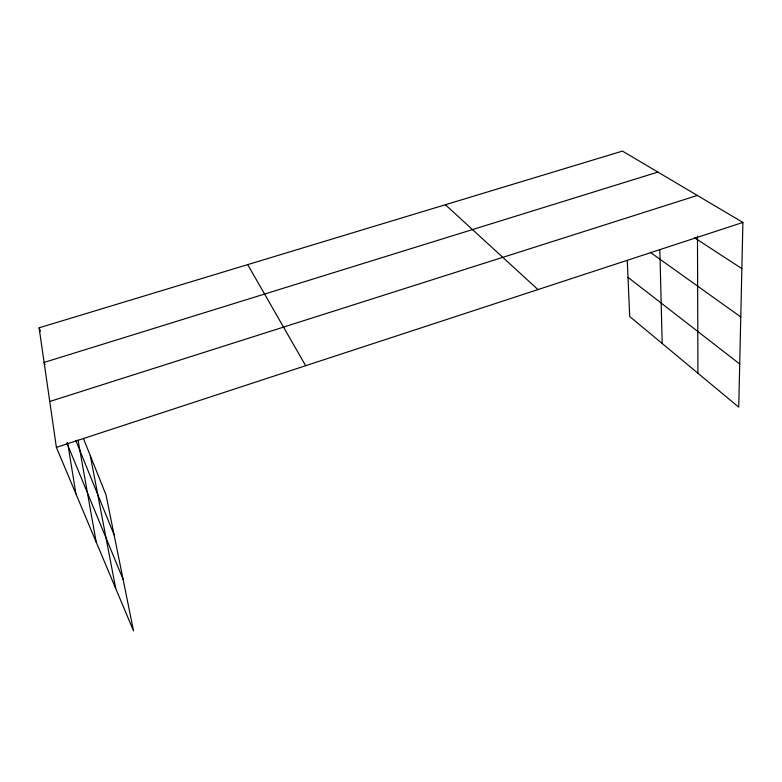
<?xml version="1.0" encoding="UTF-8"?>
<svg xmlns="http://www.w3.org/2000/svg" width="782" height="782" viewBox="0 0 782 782"><rect width="100%" height="100%" fill="white"/><g stroke="black" fill="none" stroke-linecap="round" stroke-linejoin="round"><path stroke-width="1.17" d="M83.566 438.829L105.981 494.81L133.536 630.908L56.392 447.392L39.1 327.814L622.443 151.092L742.9 222.43L738.746 407.168L629.725 316.514L627.262 260.445M56.392 447.392L742.9 222.43M49.755 401.489L697.339 195.451M657.897 172.089L44.105 362.428L45.004 364.637M694.445 237.708L741.864 268.617M650.38 252.381L740.779 316.954M628.005 277.366L739.713 363.992M445.378 204.737L537.967 289.584M247.699 264.619L305.654 365.712M66.822 442.876L123.097 579.335M75.815 440.53L114.074 534.78M39.1 327.814L40.449 331.197M90.292 455.632L115.726 588.543M78.053 440.1L96.176 542.034M67.623 442.641L75.913 493.833M659.832 249.634L662.188 343.503M697.476 236.105L697.925 373.229"/></g></svg>
